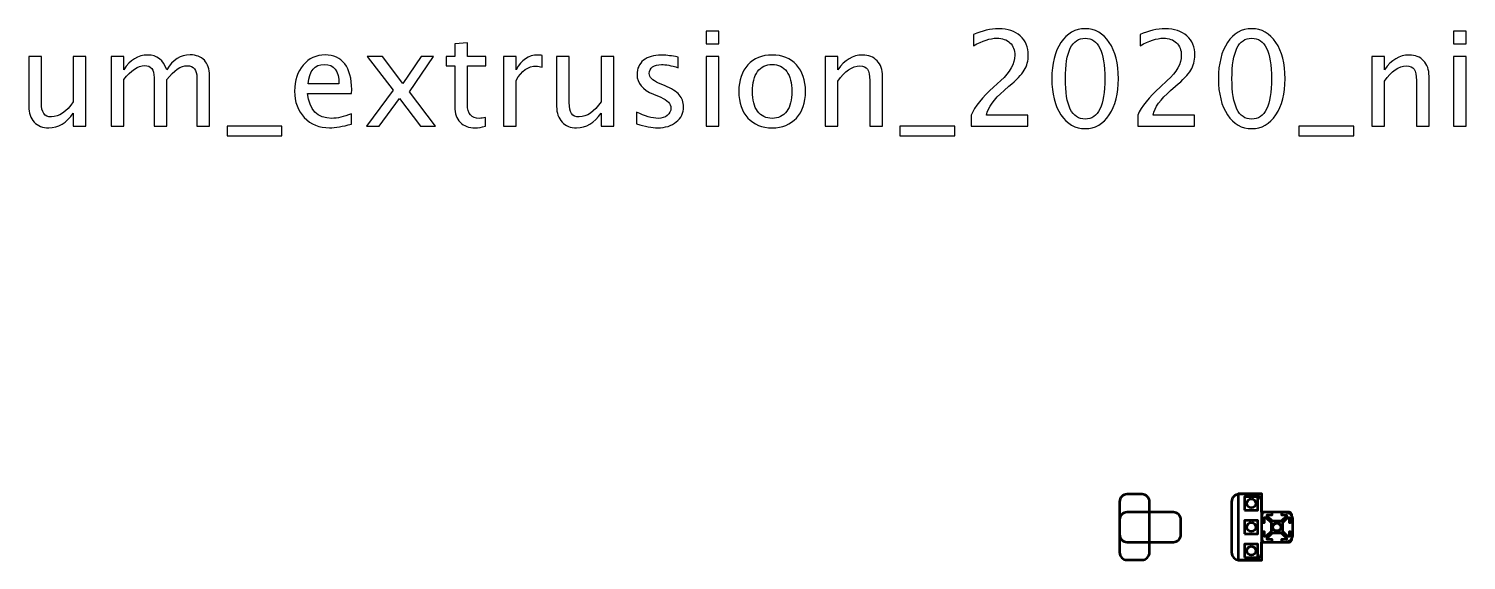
# Model space of a CAD drawing. Header units: centimetres. Extents: x -278 to 212, y -227 to 148.
# Drawn here: x -201.9 to -105.6, y -227.2 to -191.6 of the extents above; entities that cross this region are included whole.
import ezdxf

# ---------------------------------------------------------------- set-up
doc = ezdxf.new("R2010")
doc.units = ezdxf.units.CM
doc.header["$MEASUREMENT"] = 0
doc.layers.add('Layer 1', color=7, linetype='Continuous')

msp = doc.modelspace()

# ---------------------------------------------------------------- linework, layer by layer
at = {"layer": 'Layer 1', "color": 1, "lineweight": 53}
for points in [[(-120.87399, -227.2225), (-119.28649, -227.2225), (-119.28649, -222.7775), (-120.87399, -222.7775), (-120.87399, -227.2225)], [(-120.44998, -223.8625), (-119.54998, -223.8625), (-119.54998, -222.9625), (-120.44998, -222.9625), (-120.44998, -223.8625)], [(-120.44998, -225.45), (-119.54998, -225.45), (-119.54998, -224.55), (-120.44998, -224.55), (-120.44998, -225.45)], [(-120.44998, -227.0375), (-119.54998, -227.0375), (-119.54998, -226.1375), (-120.44998, -226.1375), (-120.44998, -227.0375)]]:
    msp.add_lwpolyline(points, close=True, dxfattribs=at)
for centre in [(-119.99998, -223.4125), (-119.99998, -225), (-119.99998, -226.5875)]:
    msp.add_ellipse(centre, major_axis=(0, 0.3), ratio=1, dxfattribs=at)
at = {"layer": 'Layer 1', "lineweight": 53}
for centre in [(-119.99998, -223.4125), (-119.99998, -225), (-118.28649, -225), (-119.99998, -226.5875)]:
    msp.add_ellipse(centre, major_axis=(0, 0.3), ratio=1, dxfattribs=at)
at = {"layer": 'Layer 1', "color": 3, "lineweight": 53}
msp.add_ellipse((-118.28649, -225), major_axis=(0, 0.26), ratio=1, dxfattribs=at)
at = {"layer": 'Layer 1'}
for points, knots in [([(-156.49191, -192.60552), (-156.49191, -192.60552), (-156.49191, -191.75885), (-156.49191, -191.75885), (-156.49191, -191.75885), (-156.49191, -191.75885), (-155.64525, -191.75885), (-155.64525, -191.75885), (-155.64525, -191.75885), (-155.64525, -191.75885), (-155.64525, -192.60552), (-155.64525, -192.60552), (-155.64525, -192.60552), (-155.64525, -192.60552), (-156.49191, -192.60552), (-156.49191, -192.60552)], [0, 0, 0, 0, 0.2, 0.2, 0.2, 0.2, 0.4, 0.4, 0.4, 0.4, 0.6, 0.6, 0.6, 0.6, 1, 1, 1, 1]), ([(-138.75602, -198.13531), (-138.75602, -198.13531), (-138.75602, -197.39448), (-138.75602, -197.39448), (-138.75602, -197.39448), (-138.50907, -196.8168), (-138.01077, -196.18621), (-137.25965, -195.50565), (-137.25965, -195.50565), (-137.25965, -195.50565), (-136.77458, -195.07055), (-136.77458, -195.07055), (-136.77458, -195.07055), (-136.14987, -194.50317), (-135.83678, -193.94167), (-135.83678, -193.3831), (-135.83678, -193.3831), (-135.83678, -193.02591), (-135.94409, -192.74663), (-136.15722, -192.54232), (-136.15722, -192.54232), (-136.37036, -192.338), (-136.66581, -192.2351), (-137.04064, -192.2351), (-137.04064, -192.2351), (-137.47867, -192.2351), (-137.99754, -192.40267), (-138.59727, -192.73781), (-138.59727, -192.73781), (-138.59727, -192.73781), (-138.59727, -191.99698), (-138.59727, -191.99698), (-138.59727, -191.99698), (-138.03135, -191.7324), (-137.46838, -191.60011), (-136.90687, -191.60011), (-136.90687, -191.60011), (-136.31009, -191.60011), (-135.8309, -191.76032), (-135.46931, -192.08223), (-135.46931, -192.08223), (-135.10918, -192.40414), (-134.92838, -192.83042), (-134.92838, -193.36252), (-134.92838, -193.36252), (-134.92838, -193.7447), (-135.01951, -194.08425), (-135.20178, -194.3797), (-135.20178, -194.3797), (-135.38552, -194.67662), (-135.72507, -195.03528), (-136.22337, -195.45861), (-136.22337, -195.45861), (-136.22337, -195.45861), (-136.55116, -195.73789), (-136.55116, -195.73789), (-136.55116, -195.73789), (-137.23319, -196.31557), (-137.62713, -196.86825), (-137.73296, -197.39448), (-137.73296, -197.39448), (-137.73296, -197.39448), (-134.95484, -197.39448), (-134.95484, -197.39448), (-134.95484, -197.39448), (-134.95484, -197.39448), (-134.95484, -198.13531), (-134.95484, -198.13531), (-134.95484, -198.13531), (-134.95484, -198.13531), (-138.75602, -198.13531), (-138.75602, -198.13531)], [0, 0, 0, 0, 0.05263158, 0.05263158, 0.05263158, 0.05263158, 0.10526316, 0.10526316, 0.10526316, 0.10526316, 0.15789474, 0.15789474, 0.15789474, 0.15789474, 0.21052632, 0.21052632, 0.21052632, 0.21052632, 0.26315789, 0.26315789, 0.26315789, 0.26315789, 0.31578947, 0.31578947, 0.31578947, 0.31578947, 0.36842105, 0.36842105, 0.36842105, 0.36842105, 0.42105263, 0.42105263, 0.42105263, 0.42105263, 0.47368421, 0.47368421, 0.47368421, 0.47368421, 0.52631579, 0.52631579, 0.52631579, 0.52631579, 0.57894737, 0.57894737, 0.57894737, 0.57894737, 0.63157895, 0.63157895, 0.63157895, 0.63157895, 0.68421053, 0.68421053, 0.68421053, 0.68421053, 0.73684211, 0.73684211, 0.73684211, 0.73684211, 0.78947368, 0.78947368, 0.78947368, 0.78947368, 0.84210526, 0.84210526, 0.84210526, 0.84210526, 0.89473684, 0.89473684, 0.89473684, 0.89473684, 1, 1, 1, 1]), ([(-131.12426, -198.29406), (-131.79306, -198.29406), (-132.33252, -197.98685), (-132.74115, -197.3739), (-132.74115, -197.3739), (-133.15126, -196.76095), (-133.35558, -195.9525), (-133.35558, -194.94708), (-133.35558, -194.94708), (-133.35558, -193.94167), (-133.15126, -193.13322), (-132.74115, -192.52027), (-132.74115, -192.52027), (-132.33252, -191.90732), (-131.79306, -191.60011), (-131.12426, -191.60011), (-131.12426, -191.60011), (-130.45251, -191.60011), (-129.91305, -191.90585), (-129.50442, -192.51733), (-129.50442, -192.51733), (-129.09726, -193.12881), (-128.89294, -193.93873), (-128.89294, -194.94708), (-128.89294, -194.94708), (-128.89294, -195.9525), (-129.09726, -196.76095), (-129.50442, -197.3739), (-129.50442, -197.3739), (-129.91305, -197.98685), (-130.45251, -198.29406), (-131.12426, -198.29406)], [0, 0, 0, 0, 0.11111111, 0.11111111, 0.11111111, 0.11111111, 0.22222222, 0.22222222, 0.22222222, 0.22222222, 0.33333333, 0.33333333, 0.33333333, 0.33333333, 0.44444444, 0.44444444, 0.44444444, 0.44444444, 0.55555556, 0.55555556, 0.55555556, 0.55555556, 0.66666667, 0.66666667, 0.66666667, 0.66666667, 0.77777778, 0.77777778, 0.77777778, 0.77777778, 1, 1, 1, 1]), ([(-131.12573, -197.65906), (-130.24231, -197.65906), (-129.80134, -196.75507), (-129.80134, -194.94708), (-129.80134, -194.94708), (-129.80134, -193.1391), (-130.24231, -192.2351), (-131.12573, -192.2351), (-131.12573, -192.2351), (-132.0062, -192.2351), (-132.44717, -193.1391), (-132.44717, -194.94708), (-132.44717, -194.94708), (-132.44717, -196.75507), (-132.0062, -197.65906), (-131.12573, -197.65906)], [0, 0, 0, 0, 0.2, 0.2, 0.2, 0.2, 0.4, 0.4, 0.4, 0.4, 0.6, 0.6, 0.6, 0.6, 1, 1, 1, 1]), ([(-127.60236, -198.13531), (-127.60236, -198.13531), (-127.60236, -197.39448), (-127.60236, -197.39448), (-127.60236, -197.39448), (-127.35541, -196.8168), (-126.85711, -196.18621), (-126.10599, -195.50565), (-126.10599, -195.50565), (-126.10599, -195.50565), (-125.62092, -195.07055), (-125.62092, -195.07055), (-125.62092, -195.07055), (-124.99621, -194.50317), (-124.68312, -193.94167), (-124.68312, -193.3831), (-124.68312, -193.3831), (-124.68312, -193.02591), (-124.79043, -192.74663), (-125.00356, -192.54232), (-125.00356, -192.54232), (-125.2167, -192.338), (-125.51215, -192.2351), (-125.88698, -192.2351), (-125.88698, -192.2351), (-126.32501, -192.2351), (-126.84388, -192.40267), (-127.44361, -192.73781), (-127.44361, -192.73781), (-127.44361, -192.73781), (-127.44361, -191.99698), (-127.44361, -191.99698), (-127.44361, -191.99698), (-126.87769, -191.7324), (-126.31472, -191.60011), (-125.75321, -191.60011), (-125.75321, -191.60011), (-125.15643, -191.60011), (-124.67724, -191.76032), (-124.31565, -192.08223), (-124.31565, -192.08223), (-123.95552, -192.40414), (-123.77472, -192.83042), (-123.77472, -193.36252), (-123.77472, -193.36252), (-123.77472, -193.7447), (-123.86585, -194.08425), (-124.04812, -194.3797), (-124.04812, -194.3797), (-124.23186, -194.67662), (-124.57141, -195.03528), (-125.06971, -195.45861), (-125.06971, -195.45861), (-125.06971, -195.45861), (-125.3975, -195.73789), (-125.3975, -195.73789), (-125.3975, -195.73789), (-126.07953, -196.31557), (-126.47347, -196.86825), (-126.5793, -197.39448), (-126.5793, -197.39448), (-126.5793, -197.39448), (-123.80118, -197.39448), (-123.80118, -197.39448), (-123.80118, -197.39448), (-123.80118, -197.39448), (-123.80118, -198.13531), (-123.80118, -198.13531), (-123.80118, -198.13531), (-123.80118, -198.13531), (-127.60236, -198.13531), (-127.60236, -198.13531)], [0, 0, 0, 0, 0.05263158, 0.05263158, 0.05263158, 0.05263158, 0.10526316, 0.10526316, 0.10526316, 0.10526316, 0.15789474, 0.15789474, 0.15789474, 0.15789474, 0.21052632, 0.21052632, 0.21052632, 0.21052632, 0.26315789, 0.26315789, 0.26315789, 0.26315789, 0.31578947, 0.31578947, 0.31578947, 0.31578947, 0.36842105, 0.36842105, 0.36842105, 0.36842105, 0.42105263, 0.42105263, 0.42105263, 0.42105263, 0.47368421, 0.47368421, 0.47368421, 0.47368421, 0.52631579, 0.52631579, 0.52631579, 0.52631579, 0.57894737, 0.57894737, 0.57894737, 0.57894737, 0.63157895, 0.63157895, 0.63157895, 0.63157895, 0.68421053, 0.68421053, 0.68421053, 0.68421053, 0.73684211, 0.73684211, 0.73684211, 0.73684211, 0.78947368, 0.78947368, 0.78947368, 0.78947368, 0.84210526, 0.84210526, 0.84210526, 0.84210526, 0.89473684, 0.89473684, 0.89473684, 0.89473684, 1, 1, 1, 1]), ([(-119.9706, -198.29406), (-120.6394, -198.29406), (-121.17886, -197.98685), (-121.58749, -197.3739), (-121.58749, -197.3739), (-121.9976, -196.76095), (-122.20192, -195.9525), (-122.20192, -194.94708), (-122.20192, -194.94708), (-122.20192, -193.94167), (-121.9976, -193.13322), (-121.58749, -192.52027), (-121.58749, -192.52027), (-121.17886, -191.90732), (-120.6394, -191.60011), (-119.9706, -191.60011), (-119.9706, -191.60011), (-119.29885, -191.60011), (-118.75939, -191.90585), (-118.35076, -192.51733), (-118.35076, -192.51733), (-117.9436, -193.12881), (-117.73928, -193.93873), (-117.73928, -194.94708), (-117.73928, -194.94708), (-117.73928, -195.9525), (-117.9436, -196.76095), (-118.35076, -197.3739), (-118.35076, -197.3739), (-118.75939, -197.98685), (-119.29885, -198.29406), (-119.9706, -198.29406)], [0, 0, 0, 0, 0.11111111, 0.11111111, 0.11111111, 0.11111111, 0.22222222, 0.22222222, 0.22222222, 0.22222222, 0.33333333, 0.33333333, 0.33333333, 0.33333333, 0.44444444, 0.44444444, 0.44444444, 0.44444444, 0.55555556, 0.55555556, 0.55555556, 0.55555556, 0.66666667, 0.66666667, 0.66666667, 0.66666667, 0.77777778, 0.77777778, 0.77777778, 0.77777778, 1, 1, 1, 1]), ([(-119.97207, -197.65906), (-119.08865, -197.65906), (-118.64768, -196.75507), (-118.64768, -194.94708), (-118.64768, -194.94708), (-118.64768, -193.1391), (-119.08865, -192.2351), (-119.97207, -192.2351), (-119.97207, -192.2351), (-120.85254, -192.2351), (-121.29351, -193.1391), (-121.29351, -194.94708), (-121.29351, -194.94708), (-121.29351, -196.75507), (-120.85254, -197.65906), (-119.97207, -197.65906)], [0, 0, 0, 0, 0.2, 0.2, 0.2, 0.2, 0.4, 0.4, 0.4, 0.4, 0.6, 0.6, 0.6, 0.6, 1, 1, 1, 1]), ([(-106.45039, -192.60552), (-106.45039, -192.60552), (-106.45039, -191.75885), (-106.45039, -191.75885), (-106.45039, -191.75885), (-106.45039, -191.75885), (-105.60373, -191.75885), (-105.60373, -191.75885), (-105.60373, -191.75885), (-105.60373, -191.75885), (-105.60373, -192.60552), (-105.60373, -192.60552), (-105.60373, -192.60552), (-105.60373, -192.60552), (-106.45039, -192.60552), (-106.45039, -192.60552)], [0, 0, 0, 0, 0.2, 0.2, 0.2, 0.2, 0.4, 0.4, 0.4, 0.4, 0.6, 0.6, 0.6, 0.6, 1, 1, 1, 1]), ([(-198.88255, -198.13531), (-198.88255, -198.13531), (-198.88255, -197.25631), (-198.88255, -197.25631), (-198.88255, -197.25631), (-199.33381, -197.91335), (-199.88209, -198.24114), (-200.52591, -198.24114), (-200.52591, -198.24114), (-200.93454, -198.24114), (-201.25939, -198.11326), (-201.50045, -197.85603), (-201.50045, -197.85603), (-201.74299, -197.59879), (-201.86352, -197.25337), (-201.86352, -196.8168), (-201.86352, -196.8168), (-201.86352, -196.8168), (-201.86352, -193.46101), (-201.86352, -193.46101), (-201.86352, -193.46101), (-201.86352, -193.46101), (-201.01685, -193.46101), (-201.01685, -193.46101), (-201.01685, -193.46101), (-201.01685, -193.46101), (-201.01685, -196.54046), (-201.01685, -196.54046), (-201.01685, -196.54046), (-201.01685, -196.89177), (-200.96541, -197.14018), (-200.86398, -197.28717), (-200.86398, -197.28717), (-200.76109, -197.43563), (-200.59058, -197.50913), (-200.35099, -197.50913), (-200.35099, -197.50913), (-199.83358, -197.50913), (-199.34263, -197.16958), (-198.88255, -196.48901), (-198.88255, -196.48901), (-198.88255, -196.48901), (-198.88255, -193.46101), (-198.88255, -193.46101), (-198.88255, -193.46101), (-198.88255, -193.46101), (-198.03588, -193.46101), (-198.03588, -193.46101), (-198.03588, -193.46101), (-198.03588, -193.46101), (-198.03588, -198.13531), (-198.03588, -198.13531), (-198.03588, -198.13531), (-198.03588, -198.13531), (-198.88255, -198.13531), (-198.88255, -198.13531)], [0, 0, 0, 0, 0.06666667, 0.06666667, 0.06666667, 0.06666667, 0.13333333, 0.13333333, 0.13333333, 0.13333333, 0.2, 0.2, 0.2, 0.2, 0.26666667, 0.26666667, 0.26666667, 0.26666667, 0.33333333, 0.33333333, 0.33333333, 0.33333333, 0.4, 0.4, 0.4, 0.4, 0.46666667, 0.46666667, 0.46666667, 0.46666667, 0.53333333, 0.53333333, 0.53333333, 0.53333333, 0.6, 0.6, 0.6, 0.6, 0.66666667, 0.66666667, 0.66666667, 0.66666667, 0.73333333, 0.73333333, 0.73333333, 0.73333333, 0.8, 0.8, 0.8, 0.8, 0.86666667, 0.86666667, 0.86666667, 0.86666667, 1, 1, 1, 1]), ([(-196.33667, -198.13531), (-196.33667, -198.13531), (-196.33667, -193.46101), (-196.33667, -193.46101), (-196.33667, -193.46101), (-196.33667, -193.46101), (-195.49001, -193.46101), (-195.49001, -193.46101), (-195.49001, -193.46101), (-195.49001, -193.46101), (-195.49001, -194.34442), (-195.49001, -194.34442), (-195.49001, -194.34442), (-195.07696, -193.69031), (-194.5478, -193.36399), (-193.89957, -193.36399), (-193.89957, -193.36399), (-193.27486, -193.36399), (-192.85006, -193.69031), (-192.62369, -194.34442), (-192.62369, -194.34442), (-192.22241, -193.68443), (-191.69912, -193.35517), (-191.05677, -193.35517), (-191.05677, -193.35517), (-190.64667, -193.35517), (-190.3277, -193.47571), (-190.09986, -193.71824), (-190.09986, -193.71824), (-189.87202, -193.96078), (-189.75737, -194.30032), (-189.75737, -194.73689), (-189.75737, -194.73689), (-189.75737, -194.73689), (-189.75737, -198.13531), (-189.75737, -198.13531), (-189.75737, -198.13531), (-189.75737, -198.13531), (-190.60404, -198.13531), (-190.60404, -198.13531), (-190.60404, -198.13531), (-190.60404, -198.13531), (-190.60404, -194.87653), (-190.60404, -194.87653), (-190.60404, -194.87653), (-190.60404, -194.34442), (-190.8157, -194.07837), (-191.23904, -194.07837), (-191.23904, -194.07837), (-191.67854, -194.07837), (-192.14009, -194.38852), (-192.62369, -195.01029), (-192.62369, -195.01029), (-192.62369, -195.01029), (-192.62369, -198.13531), (-192.62369, -198.13531), (-192.62369, -198.13531), (-192.62369, -198.13531), (-193.47036, -198.13531), (-193.47036, -198.13531), (-193.47036, -198.13531), (-193.47036, -198.13531), (-193.47036, -194.87359), (-193.47036, -194.87359), (-193.47036, -194.87359), (-193.47036, -194.33707), (-193.68496, -194.06955), (-194.11564, -194.06955), (-194.11564, -194.06955), (-194.54339, -194.06955), (-195.002, -194.38117), (-195.49001, -195.00588), (-195.49001, -195.00588), (-195.49001, -195.00588), (-195.49001, -198.13531), (-195.49001, -198.13531), (-195.49001, -198.13531), (-195.49001, -198.13531), (-196.33667, -198.13531), (-196.33667, -198.13531)], [0, 0, 0, 0, 0.04761905, 0.04761905, 0.04761905, 0.04761905, 0.0952381, 0.0952381, 0.0952381, 0.0952381, 0.14285714, 0.14285714, 0.14285714, 0.14285714, 0.19047619, 0.19047619, 0.19047619, 0.19047619, 0.23809524, 0.23809524, 0.23809524, 0.23809524, 0.28571429, 0.28571429, 0.28571429, 0.28571429, 0.33333333, 0.33333333, 0.33333333, 0.33333333, 0.38095238, 0.38095238, 0.38095238, 0.38095238, 0.42857143, 0.42857143, 0.42857143, 0.42857143, 0.47619048, 0.47619048, 0.47619048, 0.47619048, 0.52380952, 0.52380952, 0.52380952, 0.52380952, 0.57142857, 0.57142857, 0.57142857, 0.57142857, 0.61904762, 0.61904762, 0.61904762, 0.61904762, 0.66666667, 0.66666667, 0.66666667, 0.66666667, 0.71428571, 0.71428571, 0.71428571, 0.71428571, 0.76190476, 0.76190476, 0.76190476, 0.76190476, 0.80952381, 0.80952381, 0.80952381, 0.80952381, 0.85714286, 0.85714286, 0.85714286, 0.85714286, 0.9047619, 0.9047619, 0.9047619, 0.9047619, 1, 1, 1, 1]), ([(-180.26177, -197.98538), (-180.83063, -198.15589), (-181.31716, -198.24114), (-181.72286, -198.24114), (-181.72286, -198.24114), (-182.41518, -198.24114), (-182.97816, -198.01184), (-183.41178, -197.5547), (-183.41178, -197.5547), (-183.8454, -197.09756), (-184.06295, -196.50518), (-184.06295, -195.77611), (-184.06295, -195.77611), (-184.06295, -195.06908), (-183.87186, -194.48847), (-183.48822, -194.03427), (-183.48822, -194.03427), (-183.10457, -193.58154), (-182.61362, -193.35517), (-182.01537, -193.35517), (-182.01537, -193.35517), (-181.44946, -193.35517), (-181.01142, -193.55655), (-180.70274, -193.95931), (-180.70274, -193.95931), (-180.39406, -194.36206), (-180.23972, -194.93238), (-180.23972, -195.67175), (-180.23972, -195.67175), (-180.23972, -195.67175), (-180.24413, -195.93045), (-180.24413, -195.93045), (-180.24413, -195.93045), (-180.24413, -195.93045), (-183.19865, -195.93045), (-183.19865, -195.93045), (-183.19865, -195.93045), (-183.07517, -197.04758), (-182.52984, -197.60614), (-181.56411, -197.60614), (-181.56411, -197.60614), (-181.20986, -197.60614), (-180.77624, -197.50619), (-180.26177, -197.30628), (-180.26177, -197.30628), (-180.26177, -197.30628), (-180.26177, -197.98538), (-180.26177, -197.98538)], [0, 0, 0, 0, 0.07692308, 0.07692308, 0.07692308, 0.07692308, 0.15384615, 0.15384615, 0.15384615, 0.15384615, 0.23076923, 0.23076923, 0.23076923, 0.23076923, 0.30769231, 0.30769231, 0.30769231, 0.30769231, 0.38461538, 0.38461538, 0.38461538, 0.38461538, 0.46153846, 0.46153846, 0.46153846, 0.46153846, 0.53846154, 0.53846154, 0.53846154, 0.53846154, 0.61538462, 0.61538462, 0.61538462, 0.61538462, 0.69230769, 0.69230769, 0.69230769, 0.69230769, 0.76923077, 0.76923077, 0.76923077, 0.76923077, 0.84615385, 0.84615385, 0.84615385, 0.84615385, 1, 1, 1, 1]), ([(-179.24606, -198.13531), (-179.24606, -198.13531), (-177.46601, -195.72319), (-177.46601, -195.72319), (-177.46601, -195.72319), (-177.46601, -195.72319), (-179.19315, -193.46101), (-179.19315, -193.46101), (-179.19315, -193.46101), (-179.19315, -193.46101), (-178.18332, -193.46101), (-178.18332, -193.46101), (-178.18332, -193.46101), (-178.18332, -193.46101), (-176.81925, -195.26164), (-176.81925, -195.26164), (-176.81925, -195.26164), (-176.81925, -195.26164), (-175.58453, -193.46101), (-175.58453, -193.46101), (-175.58453, -193.46101), (-175.58453, -193.46101), (-174.75697, -193.46101), (-174.75697, -193.46101), (-174.75697, -193.46101), (-174.75697, -193.46101), (-176.37387, -195.83197), (-176.37387, -195.83197), (-176.37387, -195.83197), (-176.37387, -195.83197), (-174.61586, -198.13531), (-174.61586, -198.13531), (-174.61586, -198.13531), (-174.61586, -198.13531), (-175.62568, -198.13531), (-175.62568, -198.13531), (-175.62568, -198.13531), (-175.62568, -198.13531), (-177.03385, -196.28323), (-177.03385, -196.28323), (-177.03385, -196.28323), (-177.03385, -196.28323), (-178.39646, -198.13531), (-178.39646, -198.13531), (-178.39646, -198.13531), (-178.39646, -198.13531), (-179.24606, -198.13531), (-179.24606, -198.13531)], [0, 0, 0, 0, 0.07692308, 0.07692308, 0.07692308, 0.07692308, 0.15384615, 0.15384615, 0.15384615, 0.15384615, 0.23076923, 0.23076923, 0.23076923, 0.23076923, 0.30769231, 0.30769231, 0.30769231, 0.30769231, 0.38461538, 0.38461538, 0.38461538, 0.38461538, 0.46153846, 0.46153846, 0.46153846, 0.46153846, 0.53846154, 0.53846154, 0.53846154, 0.53846154, 0.61538462, 0.61538462, 0.61538462, 0.61538462, 0.69230769, 0.69230769, 0.69230769, 0.69230769, 0.76923077, 0.76923077, 0.76923077, 0.76923077, 0.84615385, 0.84615385, 0.84615385, 0.84615385, 1, 1, 1, 1]), ([(-171.27917, -198.13384), (-171.54081, -198.20587), (-171.76865, -198.24114), (-171.9612, -198.24114), (-171.9612, -198.24114), (-172.39336, -198.24114), (-172.72996, -198.11767), (-172.97103, -197.87073), (-172.97103, -197.87073), (-173.21356, -197.62378), (-173.3341, -197.28129), (-173.3341, -196.84179), (-173.3341, -196.84179), (-173.3341, -196.84179), (-173.3341, -194.09601), (-173.3341, -194.09601), (-173.3341, -194.09601), (-173.3341, -194.09601), (-173.91912, -194.09601), (-173.91912, -194.09601), (-173.91912, -194.09601), (-173.91912, -194.09601), (-173.91912, -193.46101), (-173.91912, -193.46101), (-173.91912, -193.46101), (-173.91912, -193.46101), (-173.3341, -193.46101), (-173.3341, -193.46101), (-173.3341, -193.46101), (-173.3341, -193.46101), (-173.3341, -192.61581), (-173.3341, -192.61581), (-173.3341, -192.61581), (-173.3341, -192.61581), (-172.48743, -192.53497), (-172.48743, -192.53497), (-172.48743, -192.53497), (-172.48743, -192.53497), (-172.48743, -193.46101), (-172.48743, -193.46101), (-172.48743, -193.46101), (-172.48743, -193.46101), (-171.26153, -193.46101), (-171.26153, -193.46101), (-171.26153, -193.46101), (-171.26153, -193.46101), (-171.26153, -194.09601), (-171.26153, -194.09601), (-171.26153, -194.09601), (-171.26153, -194.09601), (-172.48743, -194.09601), (-172.48743, -194.09601), (-172.48743, -194.09601), (-172.48743, -194.09601), (-172.48743, -196.68892), (-172.48743, -196.68892), (-172.48743, -196.68892), (-172.48743, -197.3004), (-172.22138, -197.60614), (-171.69074, -197.60614), (-171.69074, -197.60614), (-171.57756, -197.60614), (-171.44086, -197.58703), (-171.27917, -197.55029), (-171.27917, -197.55029), (-171.27917, -197.55029), (-171.27917, -198.13384), (-171.27917, -198.13384)], [0, 0, 0, 0, 0.05555556, 0.05555556, 0.05555556, 0.05555556, 0.11111111, 0.11111111, 0.11111111, 0.11111111, 0.16666667, 0.16666667, 0.16666667, 0.16666667, 0.22222222, 0.22222222, 0.22222222, 0.22222222, 0.27777778, 0.27777778, 0.27777778, 0.27777778, 0.33333333, 0.33333333, 0.33333333, 0.33333333, 0.38888889, 0.38888889, 0.38888889, 0.38888889, 0.44444444, 0.44444444, 0.44444444, 0.44444444, 0.5, 0.5, 0.5, 0.5, 0.55555556, 0.55555556, 0.55555556, 0.55555556, 0.61111111, 0.61111111, 0.61111111, 0.61111111, 0.66666667, 0.66666667, 0.66666667, 0.66666667, 0.72222222, 0.72222222, 0.72222222, 0.72222222, 0.77777778, 0.77777778, 0.77777778, 0.77777778, 0.83333333, 0.83333333, 0.83333333, 0.83333333, 0.88888889, 0.88888889, 0.88888889, 0.88888889, 1, 1, 1, 1]), ([(-170.0709, -198.13531), (-170.0709, -198.13531), (-170.0709, -193.46101), (-170.0709, -193.46101), (-170.0709, -193.46101), (-170.0709, -193.46101), (-169.22424, -193.46101), (-169.22424, -193.46101), (-169.22424, -193.46101), (-169.22424, -193.46101), (-169.22424, -194.34442), (-169.22424, -194.34442), (-169.22424, -194.34442), (-168.88763, -193.69031), (-168.39962, -193.36399), (-167.75874, -193.36399), (-167.75874, -193.36399), (-167.67202, -193.36399), (-167.58088, -193.37134), (-167.48681, -193.38604), (-167.48681, -193.38604), (-167.48681, -193.38604), (-167.48681, -194.17832), (-167.48681, -194.17832), (-167.48681, -194.17832), (-167.6338, -194.12981), (-167.76315, -194.10483), (-167.87486, -194.10483), (-167.87486, -194.10483), (-168.41285, -194.10483), (-168.86264, -194.42233), (-169.22424, -195.0588), (-169.22424, -195.0588), (-169.22424, -195.0588), (-169.22424, -198.13531), (-169.22424, -198.13531), (-169.22424, -198.13531), (-169.22424, -198.13531), (-170.0709, -198.13531), (-170.0709, -198.13531)], [0, 0, 0, 0, 0.09090909, 0.09090909, 0.09090909, 0.09090909, 0.18181818, 0.18181818, 0.18181818, 0.18181818, 0.27272727, 0.27272727, 0.27272727, 0.27272727, 0.36363636, 0.36363636, 0.36363636, 0.36363636, 0.45454545, 0.45454545, 0.45454545, 0.45454545, 0.54545455, 0.54545455, 0.54545455, 0.54545455, 0.63636364, 0.63636364, 0.63636364, 0.63636364, 0.72727273, 0.72727273, 0.72727273, 0.72727273, 0.81818182, 0.81818182, 0.81818182, 0.81818182, 1, 1, 1, 1]), ([(-163.53423, -198.13531), (-163.53423, -198.13531), (-163.53423, -197.25631), (-163.53423, -197.25631), (-163.53423, -197.25631), (-163.98549, -197.91335), (-164.53377, -198.24114), (-165.17759, -198.24114), (-165.17759, -198.24114), (-165.58622, -198.24114), (-165.91107, -198.11326), (-166.15213, -197.85603), (-166.15213, -197.85603), (-166.39467, -197.59879), (-166.5152, -197.25337), (-166.5152, -196.8168), (-166.5152, -196.8168), (-166.5152, -196.8168), (-166.5152, -193.46101), (-166.5152, -193.46101), (-166.5152, -193.46101), (-166.5152, -193.46101), (-165.66853, -193.46101), (-165.66853, -193.46101), (-165.66853, -193.46101), (-165.66853, -193.46101), (-165.66853, -196.54046), (-165.66853, -196.54046), (-165.66853, -196.54046), (-165.66853, -196.89177), (-165.61709, -197.14018), (-165.51566, -197.28717), (-165.51566, -197.28717), (-165.41277, -197.43563), (-165.24226, -197.50913), (-165.00267, -197.50913), (-165.00267, -197.50913), (-164.48526, -197.50913), (-163.99431, -197.16958), (-163.53423, -196.48901), (-163.53423, -196.48901), (-163.53423, -196.48901), (-163.53423, -193.46101), (-163.53423, -193.46101), (-163.53423, -193.46101), (-163.53423, -193.46101), (-162.68756, -193.46101), (-162.68756, -193.46101), (-162.68756, -193.46101), (-162.68756, -193.46101), (-162.68756, -198.13531), (-162.68756, -198.13531), (-162.68756, -198.13531), (-162.68756, -198.13531), (-163.53423, -198.13531), (-163.53423, -198.13531)], [0, 0, 0, 0, 0.06666667, 0.06666667, 0.06666667, 0.06666667, 0.13333333, 0.13333333, 0.13333333, 0.13333333, 0.2, 0.2, 0.2, 0.2, 0.26666667, 0.26666667, 0.26666667, 0.26666667, 0.33333333, 0.33333333, 0.33333333, 0.33333333, 0.4, 0.4, 0.4, 0.4, 0.46666667, 0.46666667, 0.46666667, 0.46666667, 0.53333333, 0.53333333, 0.53333333, 0.53333333, 0.6, 0.6, 0.6, 0.6, 0.66666667, 0.66666667, 0.66666667, 0.66666667, 0.73333333, 0.73333333, 0.73333333, 0.73333333, 0.8, 0.8, 0.8, 0.8, 0.86666667, 0.86666667, 0.86666667, 0.86666667, 1, 1, 1, 1]), ([(-161.15592, -197.96774), (-161.15592, -197.96774), (-161.15592, -197.19163), (-161.15592, -197.19163), (-161.15592, -197.19163), (-160.60177, -197.46797), (-160.12111, -197.60614), (-159.711, -197.60614), (-159.711, -197.60614), (-159.467, -197.60614), (-159.26415, -197.54), (-159.10393, -197.40771), (-159.10393, -197.40771), (-158.94371, -197.27688), (-158.86287, -197.11225), (-158.86287, -196.91382), (-158.86287, -196.91382), (-158.86287, -196.62425), (-159.08776, -196.38465), (-159.53756, -196.19503), (-159.53756, -196.19503), (-159.53756, -196.19503), (-160.03291, -195.98484), (-160.03291, -195.98484), (-160.03291, -195.98484), (-160.76346, -195.68204), (-161.12946, -195.244), (-161.12946, -194.67515), (-161.12946, -194.67515), (-161.12946, -194.26799), (-160.98541, -193.94755), (-160.69731, -193.71383), (-160.69731, -193.71383), (-160.40921, -193.48012), (-160.01381, -193.36399), (-159.51257, -193.36399), (-159.51257, -193.36399), (-159.25239, -193.36399), (-158.92901, -193.39927), (-158.54537, -193.4713), (-158.54537, -193.4713), (-158.54537, -193.4713), (-158.36898, -193.5051), (-158.36898, -193.5051), (-158.36898, -193.5051), (-158.36898, -193.5051), (-158.36898, -194.21066), (-158.36898, -194.21066), (-158.36898, -194.21066), (-158.84082, -194.06955), (-159.21712, -193.99899), (-159.49787, -193.99899), (-159.49787, -193.99899), (-159.74481, -193.99899), (-159.94031, -194.05338), (-160.08877, -194.16068), (-160.08877, -194.16068), (-160.23576, -194.26799), (-160.30926, -194.41204), (-160.30926, -194.59283), (-160.30926, -194.59283), (-160.30926, -194.84713), (-160.10347, -195.06321), (-159.69043, -195.23812), (-159.69043, -195.23812), (-159.69043, -195.23812), (-159.28326, -195.4101), (-159.28326, -195.4101), (-159.28326, -195.4101), (-158.82171, -195.60413), (-158.49539, -195.80992), (-158.3043, -196.02599), (-158.3043, -196.02599), (-158.11175, -196.24207), (-158.0162, -196.51253), (-158.0162, -196.83591), (-158.0162, -196.83591), (-158.0162, -197.24602), (-158.17789, -197.58263), (-158.50274, -197.84574), (-158.50274, -197.84574), (-158.82612, -198.10885), (-159.24063, -198.24114), (-159.74481, -198.24114), (-159.74481, -198.24114), (-160.13287, -198.24114), (-160.60177, -198.15001), (-161.15592, -197.96774)], [0, 0, 0, 0, 0.04347826, 0.04347826, 0.04347826, 0.04347826, 0.08695652, 0.08695652, 0.08695652, 0.08695652, 0.13043478, 0.13043478, 0.13043478, 0.13043478, 0.17391304, 0.17391304, 0.17391304, 0.17391304, 0.2173913, 0.2173913, 0.2173913, 0.2173913, 0.26086957, 0.26086957, 0.26086957, 0.26086957, 0.30434783, 0.30434783, 0.30434783, 0.30434783, 0.34782609, 0.34782609, 0.34782609, 0.34782609, 0.39130435, 0.39130435, 0.39130435, 0.39130435, 0.43478261, 0.43478261, 0.43478261, 0.43478261, 0.47826087, 0.47826087, 0.47826087, 0.47826087, 0.52173913, 0.52173913, 0.52173913, 0.52173913, 0.56521739, 0.56521739, 0.56521739, 0.56521739, 0.60869565, 0.60869565, 0.60869565, 0.60869565, 0.65217391, 0.65217391, 0.65217391, 0.65217391, 0.69565217, 0.69565217, 0.69565217, 0.69565217, 0.73913043, 0.73913043, 0.73913043, 0.73913043, 0.7826087, 0.7826087, 0.7826087, 0.7826087, 0.82608696, 0.82608696, 0.82608696, 0.82608696, 0.86956522, 0.86956522, 0.86956522, 0.86956522, 0.91304348, 0.91304348, 0.91304348, 0.91304348, 1, 1, 1, 1]), ([(-156.49191, -198.13531), (-156.49191, -198.13531), (-156.49191, -193.46101), (-156.49191, -193.46101), (-156.49191, -193.46101), (-156.49191, -193.46101), (-155.64525, -193.46101), (-155.64525, -193.46101), (-155.64525, -193.46101), (-155.64525, -193.46101), (-155.64525, -198.13531), (-155.64525, -198.13531), (-155.64525, -198.13531), (-155.64525, -198.13531), (-156.49191, -198.13531), (-156.49191, -198.13531)], [0, 0, 0, 0, 0.2, 0.2, 0.2, 0.2, 0.4, 0.4, 0.4, 0.4, 0.6, 0.6, 0.6, 0.6, 1, 1, 1, 1]), ([(-152.08219, -198.24114), (-152.76864, -198.24114), (-153.3125, -198.02213), (-153.71232, -197.5841), (-153.71232, -197.5841), (-154.1136, -197.14606), (-154.31351, -196.55075), (-154.31351, -195.79963), (-154.31351, -195.79963), (-154.31351, -195.04998), (-154.1136, -194.45613), (-153.71232, -194.01957), (-153.71232, -194.01957), (-153.3125, -193.58301), (-152.76864, -193.36399), (-152.08219, -193.36399), (-152.08219, -193.36399), (-151.39575, -193.36399), (-150.85188, -193.58301), (-150.45207, -194.01957), (-150.45207, -194.01957), (-150.05078, -194.45613), (-149.85087, -195.04998), (-149.85087, -195.79963), (-149.85087, -195.79963), (-149.85087, -196.55075), (-150.05078, -197.14606), (-150.45207, -197.5841), (-150.45207, -197.5841), (-150.85188, -198.02213), (-151.39575, -198.24114), (-152.08219, -198.24114)], [0, 0, 0, 0, 0.11111111, 0.11111111, 0.11111111, 0.11111111, 0.22222222, 0.22222222, 0.22222222, 0.22222222, 0.33333333, 0.33333333, 0.33333333, 0.33333333, 0.44444444, 0.44444444, 0.44444444, 0.44444444, 0.55555556, 0.55555556, 0.55555556, 0.55555556, 0.66666667, 0.66666667, 0.66666667, 0.66666667, 0.77777778, 0.77777778, 0.77777778, 0.77777778, 1, 1, 1, 1]), ([(-148.52501, -198.13531), (-148.52501, -198.13531), (-148.52501, -193.46101), (-148.52501, -193.46101), (-148.52501, -193.46101), (-148.52501, -193.46101), (-147.67835, -193.46101), (-147.67835, -193.46101), (-147.67835, -193.46101), (-147.67835, -193.46101), (-147.67835, -194.34442), (-147.67835, -194.34442), (-147.67835, -194.34442), (-147.23003, -193.69031), (-146.68028, -193.36399), (-146.03058, -193.36399), (-146.03058, -193.36399), (-145.62195, -193.36399), (-145.2971, -193.49187), (-145.0575, -193.74911), (-145.0575, -193.74911), (-144.81791, -194.00487), (-144.69738, -194.3503), (-144.69738, -194.78245), (-144.69738, -194.78245), (-144.69738, -194.78245), (-144.69738, -198.13531), (-144.69738, -198.13531), (-144.69738, -198.13531), (-144.69738, -198.13531), (-145.54404, -198.13531), (-145.54404, -198.13531), (-145.54404, -198.13531), (-145.54404, -198.13531), (-145.54404, -195.0588), (-145.54404, -195.0588), (-145.54404, -195.0588), (-145.54404, -194.7119), (-145.59549, -194.46495), (-145.69691, -194.31796), (-145.69691, -194.31796), (-145.79981, -194.1695), (-145.96885, -194.09601), (-146.2055, -194.09601), (-146.2055, -194.09601), (-146.72585, -194.09601), (-147.2168, -194.43555), (-147.67835, -195.11465), (-147.67835, -195.11465), (-147.67835, -195.11465), (-147.67835, -198.13531), (-147.67835, -198.13531), (-147.67835, -198.13531), (-147.67835, -198.13531), (-148.52501, -198.13531), (-148.52501, -198.13531)], [0, 0, 0, 0, 0.06666667, 0.06666667, 0.06666667, 0.06666667, 0.13333333, 0.13333333, 0.13333333, 0.13333333, 0.2, 0.2, 0.2, 0.2, 0.26666667, 0.26666667, 0.26666667, 0.26666667, 0.33333333, 0.33333333, 0.33333333, 0.33333333, 0.4, 0.4, 0.4, 0.4, 0.46666667, 0.46666667, 0.46666667, 0.46666667, 0.53333333, 0.53333333, 0.53333333, 0.53333333, 0.6, 0.6, 0.6, 0.6, 0.66666667, 0.66666667, 0.66666667, 0.66666667, 0.73333333, 0.73333333, 0.73333333, 0.73333333, 0.8, 0.8, 0.8, 0.8, 0.86666667, 0.86666667, 0.86666667, 0.86666667, 1, 1, 1, 1]), ([(-111.92432, -198.13531), (-111.92432, -198.13531), (-111.92432, -193.46101), (-111.92432, -193.46101), (-111.92432, -193.46101), (-111.92432, -193.46101), (-111.07766, -193.46101), (-111.07766, -193.46101), (-111.07766, -193.46101), (-111.07766, -193.46101), (-111.07766, -194.34442), (-111.07766, -194.34442), (-111.07766, -194.34442), (-110.62934, -193.69031), (-110.07959, -193.36399), (-109.42989, -193.36399), (-109.42989, -193.36399), (-109.02126, -193.36399), (-108.69641, -193.49187), (-108.45681, -193.74911), (-108.45681, -193.74911), (-108.21722, -194.00487), (-108.09669, -194.3503), (-108.09669, -194.78245), (-108.09669, -194.78245), (-108.09669, -194.78245), (-108.09669, -198.13531), (-108.09669, -198.13531), (-108.09669, -198.13531), (-108.09669, -198.13531), (-108.94335, -198.13531), (-108.94335, -198.13531), (-108.94335, -198.13531), (-108.94335, -198.13531), (-108.94335, -195.0588), (-108.94335, -195.0588), (-108.94335, -195.0588), (-108.94335, -194.7119), (-108.9948, -194.46495), (-109.09622, -194.31796), (-109.09622, -194.31796), (-109.19912, -194.1695), (-109.36816, -194.09601), (-109.60481, -194.09601), (-109.60481, -194.09601), (-110.12516, -194.09601), (-110.61611, -194.43555), (-111.07766, -195.11465), (-111.07766, -195.11465), (-111.07766, -195.11465), (-111.07766, -198.13531), (-111.07766, -198.13531), (-111.07766, -198.13531), (-111.07766, -198.13531), (-111.92432, -198.13531), (-111.92432, -198.13531)], [0, 0, 0, 0, 0.06666667, 0.06666667, 0.06666667, 0.06666667, 0.13333333, 0.13333333, 0.13333333, 0.13333333, 0.2, 0.2, 0.2, 0.2, 0.26666667, 0.26666667, 0.26666667, 0.26666667, 0.33333333, 0.33333333, 0.33333333, 0.33333333, 0.4, 0.4, 0.4, 0.4, 0.46666667, 0.46666667, 0.46666667, 0.46666667, 0.53333333, 0.53333333, 0.53333333, 0.53333333, 0.6, 0.6, 0.6, 0.6, 0.66666667, 0.66666667, 0.66666667, 0.66666667, 0.73333333, 0.73333333, 0.73333333, 0.73333333, 0.8, 0.8, 0.8, 0.8, 0.86666667, 0.86666667, 0.86666667, 0.86666667, 1, 1, 1, 1]), ([(-106.45039, -198.13531), (-106.45039, -198.13531), (-106.45039, -193.46101), (-106.45039, -193.46101), (-106.45039, -193.46101), (-106.45039, -193.46101), (-105.60373, -193.46101), (-105.60373, -193.46101), (-105.60373, -193.46101), (-105.60373, -193.46101), (-105.60373, -198.13531), (-105.60373, -198.13531), (-105.60373, -198.13531), (-105.60373, -198.13531), (-106.45039, -198.13531), (-106.45039, -198.13531)], [0, 0, 0, 0, 0.2, 0.2, 0.2, 0.2, 0.4, 0.4, 0.4, 0.4, 0.6, 0.6, 0.6, 0.6, 1, 1, 1, 1]), ([(-183.15455, -195.29545), (-183.15455, -195.29545), (-181.0908, -195.29545), (-181.0908, -195.29545), (-181.0908, -195.29545), (-181.0908, -194.42527), (-181.41565, -193.99017), (-182.06388, -193.99017), (-182.06388, -193.99017), (-182.71652, -193.99017), (-183.07958, -194.42527), (-183.15455, -195.29545)], [0, 0, 0, 0, 0.25, 0.25, 0.25, 0.25, 0.5, 0.5, 0.5, 0.5, 1, 1, 1, 1]), ([(-152.08366, -197.60614), (-151.66474, -197.60614), (-151.33842, -197.44886), (-151.10617, -197.13283), (-151.10617, -197.13283), (-150.8754, -196.81827), (-150.75928, -196.37289), (-150.75928, -195.79963), (-150.75928, -195.79963), (-150.75928, -195.22783), (-150.8754, -194.78392), (-151.10617, -194.46936), (-151.10617, -194.46936), (-151.33842, -194.15627), (-151.66474, -193.99899), (-152.08366, -193.99899), (-152.08366, -193.99899), (-152.50406, -193.99899), (-152.83037, -194.15627), (-153.05968, -194.46936), (-153.05968, -194.46936), (-153.29046, -194.78392), (-153.40511, -195.22783), (-153.40511, -195.79963), (-153.40511, -195.79963), (-153.40511, -196.37289), (-153.29046, -196.81827), (-153.05968, -197.13283), (-153.05968, -197.13283), (-152.83037, -197.44886), (-152.50406, -197.60614), (-152.08366, -197.60614)], [0, 0, 0, 0, 0.11111111, 0.11111111, 0.11111111, 0.11111111, 0.22222222, 0.22222222, 0.22222222, 0.22222222, 0.33333333, 0.33333333, 0.33333333, 0.33333333, 0.44444444, 0.44444444, 0.44444444, 0.44444444, 0.55555556, 0.55555556, 0.55555556, 0.55555556, 0.66666667, 0.66666667, 0.66666667, 0.66666667, 0.77777778, 0.77777778, 0.77777778, 0.77777778, 1, 1, 1, 1]), ([(-188.5785, -198.77031), (-188.5785, -198.77031), (-188.5785, -198.13531), (-188.5785, -198.13531), (-188.5785, -198.13531), (-188.5785, -198.13531), (-184.90962, -198.13531), (-184.90962, -198.13531), (-184.90962, -198.13531), (-184.90962, -198.13531), (-184.90962, -198.77031), (-184.90962, -198.77031), (-184.90962, -198.77031), (-184.90962, -198.77031), (-188.5785, -198.77031), (-188.5785, -198.77031)], [0, 0, 0, 0, 0.2, 0.2, 0.2, 0.2, 0.4, 0.4, 0.4, 0.4, 0.6, 0.6, 0.6, 0.6, 1, 1, 1, 1]), ([(-143.52733, -198.77031), (-143.52733, -198.77031), (-143.52733, -198.13531), (-143.52733, -198.13531), (-143.52733, -198.13531), (-143.52733, -198.13531), (-139.85845, -198.13531), (-139.85845, -198.13531), (-139.85845, -198.13531), (-139.85845, -198.13531), (-139.85845, -198.77031), (-139.85845, -198.77031), (-139.85845, -198.77031), (-139.85845, -198.77031), (-143.52733, -198.77031), (-143.52733, -198.77031)], [0, 0, 0, 0, 0.2, 0.2, 0.2, 0.2, 0.4, 0.4, 0.4, 0.4, 0.6, 0.6, 0.6, 0.6, 1, 1, 1, 1]), ([(-116.81029, -198.77031), (-116.81029, -198.77031), (-116.81029, -198.13531), (-116.81029, -198.13531), (-116.81029, -198.13531), (-116.81029, -198.13531), (-113.14141, -198.13531), (-113.14141, -198.13531), (-113.14141, -198.13531), (-113.14141, -198.13531), (-113.14141, -198.77031), (-113.14141, -198.77031), (-113.14141, -198.77031), (-113.14141, -198.77031), (-116.81029, -198.77031), (-116.81029, -198.77031)], [0, 0, 0, 0, 0.2, 0.2, 0.2, 0.2, 0.4, 0.4, 0.4, 0.4, 0.6, 0.6, 0.6, 0.6, 1, 1, 1, 1])]:
    msp.add_open_spline(points, degree=3, knots=knots, dxfattribs=at)
at = {"layer": 'Layer 1', "lineweight": 53}
for points, knots in [([(-128.814, -226.7), (-128.814, -226.7), (-128.814, -223.3), (-128.814, -223.3), (-128.814, -223.3), (-128.814, -223.02386), (-128.59014, -222.8), (-128.314, -222.8), (-128.314, -222.8), (-128.314, -222.8), (-127.314, -222.8), (-127.314, -222.8), (-127.314, -222.8), (-127.03786, -222.8), (-126.814, -223.02386), (-126.814, -223.3), (-126.814, -223.3), (-126.814, -223.3), (-126.814, -226.7), (-126.814, -226.7), (-126.814, -226.7), (-126.814, -226.97614), (-127.03786, -227.2), (-127.314, -227.2), (-127.314, -227.2), (-127.314, -227.2), (-128.314, -227.2), (-128.314, -227.2), (-128.314, -227.2), (-128.59014, -227.2), (-128.814, -226.97614), (-128.814, -226.7)], [0, 0, 0, 0, 0.11111111, 0.11111111, 0.11111111, 0.11111111, 0.22222222, 0.22222222, 0.22222222, 0.22222222, 0.33333333, 0.33333333, 0.33333333, 0.33333333, 0.44444444, 0.44444444, 0.44444444, 0.44444444, 0.55555556, 0.55555556, 0.55555556, 0.55555556, 0.66666667, 0.66666667, 0.66666667, 0.66666667, 0.77777778, 0.77777778, 0.77777778, 0.77777778, 1, 1, 1, 1]), ([(-121.314, -226.7), (-121.314, -226.7), (-121.314, -225.5), (-121.314, -225.5), (-121.314, -225.5), (-121.314, -225.5), (-121.314, -224.5), (-121.314, -224.5), (-121.314, -224.5), (-121.314, -224.5), (-121.314, -223.3), (-121.314, -223.3), (-121.314, -223.3), (-121.314, -223.02386), (-121.09014, -222.8), (-120.814, -222.8), (-120.814, -222.8), (-120.814, -222.8), (-119.814, -222.8), (-119.814, -222.8), (-119.814, -222.8), (-119.53786, -222.8), (-119.314, -223.02386), (-119.314, -223.3), (-119.314, -223.3), (-119.314, -223.3), (-119.314, -224), (-119.314, -224), (-119.314, -224), (-119.314, -224), (-117.714, -224), (-117.714, -224), (-117.714, -224), (-117.43786, -224), (-117.214, -224.22386), (-117.214, -224.5), (-117.214, -224.5), (-117.214, -224.5), (-117.214, -225.5), (-117.214, -225.5), (-117.214, -225.5), (-117.214, -225.77614), (-117.43786, -226), (-117.714, -226), (-117.714, -226), (-117.714, -226), (-119.314, -226), (-119.314, -226), (-119.314, -226), (-119.314, -226), (-119.314, -226.7), (-119.314, -226.7), (-119.314, -226.7), (-119.314, -226.97614), (-119.53786, -227.2), (-119.814, -227.2), (-119.814, -227.2), (-119.814, -227.2), (-120.814, -227.2), (-120.814, -227.2), (-120.814, -227.2), (-121.09014, -227.2), (-121.314, -226.97614), (-121.314, -226.7)], [0, 0, 0, 0, 0.05882353, 0.05882353, 0.05882353, 0.05882353, 0.11764706, 0.11764706, 0.11764706, 0.11764706, 0.17647059, 0.17647059, 0.17647059, 0.17647059, 0.23529412, 0.23529412, 0.23529412, 0.23529412, 0.29411765, 0.29411765, 0.29411765, 0.29411765, 0.35294118, 0.35294118, 0.35294118, 0.35294118, 0.41176471, 0.41176471, 0.41176471, 0.41176471, 0.47058824, 0.47058824, 0.47058824, 0.47058824, 0.52941176, 0.52941176, 0.52941176, 0.52941176, 0.58823529, 0.58823529, 0.58823529, 0.58823529, 0.64705882, 0.64705882, 0.64705882, 0.64705882, 0.70588235, 0.70588235, 0.70588235, 0.70588235, 0.76470588, 0.76470588, 0.76470588, 0.76470588, 0.82352941, 0.82352941, 0.82352941, 0.82352941, 0.88235294, 0.88235294, 0.88235294, 0.88235294, 1, 1, 1, 1]), ([(-125.214, -226), (-125.214, -226), (-128.314, -226), (-128.314, -226), (-128.314, -226), (-128.59014, -226), (-128.814, -225.77614), (-128.814, -225.5), (-128.814, -225.5), (-128.814, -225.5), (-128.814, -224.5), (-128.814, -224.5), (-128.814, -224.5), (-128.814, -224.22386), (-128.59014, -224), (-128.314, -224), (-128.314, -224), (-128.314, -224), (-125.214, -224), (-125.214, -224), (-125.214, -224), (-124.93786, -224), (-124.714, -224.22386), (-124.714, -224.5), (-124.714, -224.5), (-124.714, -224.5), (-124.714, -225.5), (-124.714, -225.5), (-124.714, -225.5), (-124.714, -225.77614), (-124.93786, -226), (-125.214, -226)], [0, 0, 0, 0, 0.11111111, 0.11111111, 0.11111111, 0.11111111, 0.22222222, 0.22222222, 0.22222222, 0.22222222, 0.33333333, 0.33333333, 0.33333333, 0.33333333, 0.44444444, 0.44444444, 0.44444444, 0.44444444, 0.55555556, 0.55555556, 0.55555556, 0.55555556, 0.66666667, 0.66666667, 0.66666667, 0.66666667, 0.77777778, 0.77777778, 0.77777778, 0.77777778, 1, 1, 1, 1])]:
    msp.add_open_spline(points, degree=3, knots=knots, dxfattribs=at)
at = {"layer": 'Layer 1', "color": 3, "lineweight": 53}
msp.add_open_spline([(-117.28649, -224.18), (-117.28649, -224.18), (-117.28649, -224.36), (-117.28649, -224.36), (-117.28649, -224.36), (-117.28649, -224.36), (-117.28649, -224.61), (-117.28649, -224.61), (-117.28649, -224.61), (-117.28649, -224.61), (-117.36648, -224.69), (-117.36648, -224.69), (-117.36648, -224.69), (-117.36648, -224.69), (-117.46649, -224.69), (-117.46649, -224.69), (-117.46649, -224.69), (-117.46649, -224.69), (-117.46649, -224.36), (-117.46649, -224.36), (-117.46649, -224.36), (-117.46649, -224.36), (-117.55456, -224.36), (-117.55456, -224.36), (-117.55456, -224.36), (-117.55456, -224.36), (-117.89649, -224.70193), (-117.89649, -224.70193), (-117.89649, -224.70193), (-117.89649, -224.70193), (-117.89649, -225.29807), (-117.89649, -225.29807), (-117.89649, -225.29807), (-117.89649, -225.29807), (-117.55456, -225.64), (-117.55456, -225.64), (-117.55456, -225.64), (-117.55456, -225.64), (-117.46649, -225.64), (-117.46649, -225.64), (-117.46649, -225.64), (-117.46649, -225.64), (-117.46649, -225.31), (-117.46649, -225.31), (-117.46649, -225.31), (-117.46649, -225.31), (-117.36648, -225.31), (-117.36648, -225.31), (-117.36648, -225.31), (-117.36648, -225.31), (-117.28649, -225.39), (-117.28649, -225.39), (-117.28649, -225.39), (-117.28649, -225.39), (-117.28649, -225.64), (-117.28649, -225.64), (-117.28649, -225.64), (-117.28649, -225.64), (-117.28649, -225.82), (-117.28649, -225.82), (-117.28649, -225.82), (-117.28649, -225.91942), (-117.36707, -226), (-117.46649, -226), (-117.46649, -226), (-117.46649, -226), (-117.64649, -226), (-117.64649, -226), (-117.64649, -226), (-117.64649, -226), (-117.89649, -226), (-117.89649, -226), (-117.89649, -226), (-117.89649, -226), (-117.97649, -225.92001), (-117.97649, -225.92001), (-117.97649, -225.92001), (-117.97649, -225.92001), (-117.97649, -225.82), (-117.97649, -225.82), (-117.97649, -225.82), (-117.97649, -225.82), (-117.64649, -225.82), (-117.64649, -225.82), (-117.64649, -225.82), (-117.64649, -225.82), (-117.64649, -225.73193), (-117.64649, -225.73193), (-117.64649, -225.73193), (-117.64649, -225.73193), (-117.98842, -225.39), (-117.98842, -225.39), (-117.98842, -225.39), (-117.98842, -225.39), (-118.58456, -225.39), (-118.58456, -225.39), (-118.58456, -225.39), (-118.58456, -225.39), (-118.92649, -225.73193), (-118.92649, -225.73193), (-118.92649, -225.73193), (-118.92649, -225.73193), (-118.92649, -225.82), (-118.92649, -225.82), (-118.92649, -225.82), (-118.92649, -225.82), (-118.59649, -225.82), (-118.59649, -225.82), (-118.59649, -225.82), (-118.59649, -225.82), (-118.59649, -225.92001), (-118.59649, -225.92001), (-118.59649, -225.92001), (-118.59649, -225.92001), (-118.67649, -226), (-118.67649, -226), (-118.67649, -226), (-118.67649, -226), (-118.92649, -226), (-118.92649, -226), (-118.92649, -226), (-118.92649, -226), (-119.10649, -226), (-119.10649, -226), (-119.10649, -226), (-119.20591, -226), (-119.28649, -225.91942), (-119.28649, -225.82), (-119.28649, -225.82), (-119.28649, -225.82), (-119.28649, -225.64), (-119.28649, -225.64), (-119.28649, -225.64), (-119.28649, -225.64), (-119.28649, -225.39), (-119.28649, -225.39), (-119.28649, -225.39), (-119.28649, -225.39), (-119.2065, -225.31), (-119.2065, -225.31), (-119.2065, -225.31), (-119.2065, -225.31), (-119.10649, -225.31), (-119.10649, -225.31), (-119.10649, -225.31), (-119.10649, -225.31), (-119.10649, -225.64), (-119.10649, -225.64), (-119.10649, -225.64), (-119.10649, -225.64), (-119.01842, -225.64), (-119.01842, -225.64), (-119.01842, -225.64), (-119.01842, -225.64), (-118.67649, -225.29807), (-118.67649, -225.29807), (-118.67649, -225.29807), (-118.67649, -225.29807), (-118.67649, -224.70193), (-118.67649, -224.70193), (-118.67649, -224.70193), (-118.67649, -224.70193), (-119.01842, -224.36), (-119.01842, -224.36), (-119.01842, -224.36), (-119.01842, -224.36), (-119.10649, -224.36), (-119.10649, -224.36), (-119.10649, -224.36), (-119.10649, -224.36), (-119.10649, -224.69), (-119.10649, -224.69), (-119.10649, -224.69), (-119.10649, -224.69), (-119.2065, -224.69), (-119.2065, -224.69), (-119.2065, -224.69), (-119.2065, -224.69), (-119.28649, -224.61), (-119.28649, -224.61), (-119.28649, -224.61), (-119.28649, -224.61), (-119.28649, -224.36), (-119.28649, -224.36), (-119.28649, -224.36), (-119.28649, -224.36), (-119.28649, -224.18), (-119.28649, -224.18), (-119.28649, -224.18), (-119.28649, -224.08058), (-119.20591, -224), (-119.10649, -224), (-119.10649, -224), (-119.10649, -224), (-118.92649, -224), (-118.92649, -224), (-118.92649, -224), (-118.92649, -224), (-118.67649, -224), (-118.67649, -224), (-118.67649, -224), (-118.67649, -224), (-118.59649, -224.07999), (-118.59649, -224.07999), (-118.59649, -224.07999), (-118.59649, -224.07999), (-118.59649, -224.18), (-118.59649, -224.18), (-118.59649, -224.18), (-118.59649, -224.18), (-118.92649, -224.18), (-118.92649, -224.18), (-118.92649, -224.18), (-118.92649, -224.18), (-118.92649, -224.26807), (-118.92649, -224.26807), (-118.92649, -224.26807), (-118.92649, -224.26807), (-118.58456, -224.61), (-118.58456, -224.61), (-118.58456, -224.61), (-118.58456, -224.61), (-117.98842, -224.61), (-117.98842, -224.61), (-117.98842, -224.61), (-117.98842, -224.61), (-117.64649, -224.26807), (-117.64649, -224.26807), (-117.64649, -224.26807), (-117.64649, -224.26807), (-117.64649, -224.18), (-117.64649, -224.18), (-117.64649, -224.18), (-117.64649, -224.18), (-117.97649, -224.18), (-117.97649, -224.18), (-117.97649, -224.18), (-117.97649, -224.18), (-117.97649, -224.07999), (-117.97649, -224.07999), (-117.97649, -224.07999), (-117.97649, -224.07999), (-117.89649, -224), (-117.89649, -224), (-117.89649, -224), (-117.89649, -224), (-117.64649, -224), (-117.64649, -224), (-117.64649, -224), (-117.64649, -224), (-117.46649, -224), (-117.46649, -224), (-117.46649, -224), (-117.36707, -224), (-117.28649, -224.08058), (-117.28649, -224.18)], degree=3, knots=[0, 0, 0, 0, 0.01538462, 0.01538462, 0.01538462, 0.01538462, 0.03076923, 0.03076923, 0.03076923, 0.03076923, 0.04615385, 0.04615385, 0.04615385, 0.04615385, 0.06153846, 0.06153846, 0.06153846, 0.06153846, 0.07692308, 0.07692308, 0.07692308, 0.07692308, 0.09230769, 0.09230769, 0.09230769, 0.09230769, 0.10769231, 0.10769231, 0.10769231, 0.10769231, 0.12307692, 0.12307692, 0.12307692, 0.12307692, 0.13846154, 0.13846154, 0.13846154, 0.13846154, 0.15384615, 0.15384615, 0.15384615, 0.15384615, 0.16923077, 0.16923077, 0.16923077, 0.16923077, 0.18461538, 0.18461538, 0.18461538, 0.18461538, 0.2, 0.2, 0.2, 0.2, 0.21538462, 0.21538462, 0.21538462, 0.21538462, 0.23076923, 0.23076923, 0.23076923, 0.23076923, 0.24615385, 0.24615385, 0.24615385, 0.24615385, 0.26153846, 0.26153846, 0.26153846, 0.26153846, 0.27692308, 0.27692308, 0.27692308, 0.27692308, 0.29230769, 0.29230769, 0.29230769, 0.29230769, 0.30769231, 0.30769231, 0.30769231, 0.30769231, 0.32307692, 0.32307692, 0.32307692, 0.32307692, 0.33846154, 0.33846154, 0.33846154, 0.33846154, 0.35384615, 0.35384615, 0.35384615, 0.35384615, 0.36923077, 0.36923077, 0.36923077, 0.36923077, 0.38461538, 0.38461538, 0.38461538, 0.38461538, 0.4, 0.4, 0.4, 0.4, 0.41538462, 0.41538462, 0.41538462, 0.41538462, 0.43076923, 0.43076923, 0.43076923, 0.43076923, 0.44615385, 0.44615385, 0.44615385, 0.44615385, 0.46153846, 0.46153846, 0.46153846, 0.46153846, 0.47692308, 0.47692308, 0.47692308, 0.47692308, 0.49230769, 0.49230769, 0.49230769, 0.49230769, 0.50769231, 0.50769231, 0.50769231, 0.50769231, 0.52307692, 0.52307692, 0.52307692, 0.52307692, 0.53846154, 0.53846154, 0.53846154, 0.53846154, 0.55384615, 0.55384615, 0.55384615, 0.55384615, 0.56923077, 0.56923077, 0.56923077, 0.56923077, 0.58461538, 0.58461538, 0.58461538, 0.58461538, 0.6, 0.6, 0.6, 0.6, 0.61538462, 0.61538462, 0.61538462, 0.61538462, 0.63076923, 0.63076923, 0.63076923, 0.63076923, 0.64615385, 0.64615385, 0.64615385, 0.64615385, 0.66153846, 0.66153846, 0.66153846, 0.66153846, 0.67692308, 0.67692308, 0.67692308, 0.67692308, 0.69230769, 0.69230769, 0.69230769, 0.69230769, 0.70769231, 0.70769231, 0.70769231, 0.70769231, 0.72307692, 0.72307692, 0.72307692, 0.72307692, 0.73846154, 0.73846154, 0.73846154, 0.73846154, 0.75384615, 0.75384615, 0.75384615, 0.75384615, 0.76923077, 0.76923077, 0.76923077, 0.76923077, 0.78461538, 0.78461538, 0.78461538, 0.78461538, 0.8, 0.8, 0.8, 0.8, 0.81538462, 0.81538462, 0.81538462, 0.81538462, 0.83076923, 0.83076923, 0.83076923, 0.83076923, 0.84615385, 0.84615385, 0.84615385, 0.84615385, 0.86153846, 0.86153846, 0.86153846, 0.86153846, 0.87692308, 0.87692308, 0.87692308, 0.87692308, 0.89230769, 0.89230769, 0.89230769, 0.89230769, 0.90769231, 0.90769231, 0.90769231, 0.90769231, 0.92307692, 0.92307692, 0.92307692, 0.92307692, 0.93846154, 0.93846154, 0.93846154, 0.93846154, 0.95384615, 0.95384615, 0.95384615, 0.95384615, 0.96923077, 0.96923077, 0.96923077, 0.96923077, 1, 1, 1, 1], dxfattribs=at)

doc.saveas('drawing.dxf')
